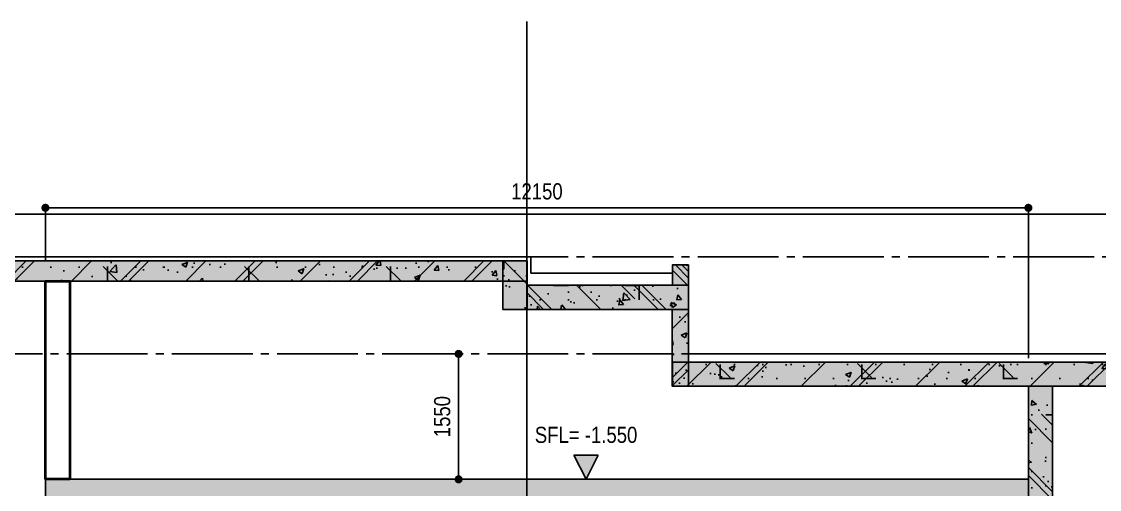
# Model space of a CAD drawing. Header units: millimetres. Extents: x -3021235 to -2791292, y 574414 to 656108.
# Drawn here: x -2862235 to -2848912, y 583230 to 589014 of the extents above; entities that cross this region are included whole.
import ezdxf
from ezdxf.enums import TextEntityAlignment as Align
from ezdxf.xclip import XClip

# ---------------------------------------------------------------- set-up
doc = ezdxf.new("R2010")
doc.units = ezdxf.units.MM
doc.header["$LTSCALE"] = 100
doc.header["$MEASUREMENT"] = 0
doc.linetypes.add('Grid level_tw b$0$Grid A-F$0$Center101', pattern=[13, 10, -1, 1, -1])
doc.linetypes.add('Grid Line 200$0$Center101', pattern=[13, 10, -1, 1, -1])
doc.layers.get('0').update_dxf_attribs({"lineweight": 9})
doc.layers.get('Defpoints').update_dxf_attribs({"color": 254, "lineweight": 0})
for name, color, linetype in [('Concrete Hatch', 218, 'Continuous'), ('Concrete Line', 6, 'Continuous'), ('Concrete Solid', 216, 'Continuous'), ('Dim 100', 14, 'Continuous'), ('Floor', 3, 'Continuous'), ('Grid level_tw b$0$Grid Line', 251, 'Grid level_tw b$0$Grid A-F$0$Center101'), ('Grid Line 200$0$Grid Line', 251, 'Grid Line 200$0$Center101'), ('Ky hieu Truc', 1, 'Continuous'), ('Level', 94, 'Continuous'), ('Net cat Betong', 6, 'Continuous')]:
    doc.layers.add(name, color=color, linetype=linetype)
doc.layers.add('Net cat Tuong', color=4, linetype='Continuous', lineweight=40)
doc.styles.add('Chi Tiet Ramp DD$0$VNI-HelveC', font='VHELVCN_0.TTF')
doc.styles.add('Grid Line 200$0$VNI-HelveCB', font='VHELVCB_0.TTF')
doc.styles.add('VNI-HelveC', font='VHELVCN_0.TTF')
doc.dimstyles.new('DIM 100', dxfattribs={"dimscale": 100, "dimtxt": 2, "dimasz": 1, "dimexe": 0, "dimexo": 1, "dimgap": 1, "dimtad": 1, "dimdec": 0, "dimzin": 12, "dimdsep": 46, "dimtxsty": 'Chi Tiet Ramp DD$0$VNI-HelveC', "dimblk": 'Chi Tiet Ramp DD$0$_Dot', "dimcen": 1, "dimclrd": 256, "dimclre": 256, "dimclrt": 3, "dimadec": 0, "dimazin": 0, "dimtfac": 1, "dimtdec": 0, "dimtix": 1, "dimtmove": 2, "dimatfit": 3, "dimldrblk": 'Chi Tiet Ramp DD$0$HTT Arrow 30', "dimfxl": 0, "dimtolj": 1, "dimtzin": 0, "dimarcsym": 0})

# ---------------------------------------------------------------- blocks, each defined once
blk = doc.blocks.new('Chi Tiet Ramp DD$0$_Dot')
at = {"color": 0, "linetype": 'ByBlock', "lineweight": -2}
blk.add_line((-0.5, 0), (-1, 0), dxfattribs=at)
at = {"color": 0, "linetype": 'ByBlock', "const_width": 0.5}
blk.add_lwpolyline([(-0.25, 0, 1), (0.25, 0, 1)], format="xyb", close=True, dxfattribs=at)
blk = doc.blocks.new('*D1121')
at = {"layer": 'Defpoints', "color": 0, "transparency": 16777216}
for p in [(-2849790.092857375, 586711.2187575174), (-2861940.092876211, 585954.8953674568), (-2849790.092857375, 584753.6565962564)]:
    blk.add_point(p, dxfattribs=at)
at = {"layer": 'Dim 100', "lineweight": -2, "transparency": 16777216}
for p, q in [((-2861940.092876211, 586054.8953674565), (-2861940.092876211, 586711.2187575174)), ((-2861840.092876211, 586711.2187575174), (-2849890.092857375, 586711.2187575174)), ((-2849790.092857375, 584853.6565962564), (-2849790.092857375, 586711.2187575174))]:
    blk.add_line(p, q, dxfattribs=at)
at = {"layer": 'Dim 100', "lineweight": -2, "transparency": 16777216, "xscale": 100, "yscale": 100, "zscale": 100, "rotation": 180}
blk.add_blockref('Chi Tiet Ramp DD$0$_Dot', (-2861940.092876211, 586711.2187575174), dxfattribs=at)
at = {"layer": 'Dim 100', "lineweight": -2, "transparency": 16777216, "xscale": 100, "yscale": 100, "zscale": 100}
blk.add_blockref('Chi Tiet Ramp DD$0$_Dot', (-2849790.092857375, 586711.2187575174), dxfattribs=at)
at = {"layer": 'Dim 100', "color": 3, "transparency": 16777216, "insert": (-2855865.092866793, 586913.3520908509), "char_height": 200, "attachment_point": 5, "style": 'Chi Tiet Ramp DD$0$VNI-HelveC'}
blk.add_mtext('\\A1;12150', dxfattribs=at)
blk = doc.blocks.new('Chi Tiet Ramp DD$0$HTT Arrow 30')
blk.add_hatch(color=256).paths.add_polyline_path([(-2.5, 0.3750000000000002), (-2.5, -0.3749999999999998), (0, 0)])
at = {"color": 0, "linetype": 'ByBlock', "lineweight": -2}
for p, q in [((0, 0), (-2.5, 0.3750000000000002)), ((-2.5, -0.3749999999999998), (-2.5, 0.3750000000000002)), ((0, 0), (-2.5, -0.3749999999999998))]:
    blk.add_line(p, q, dxfattribs=at)
blk = doc.blocks.new('Grid level_tw b')
at = {"layer": 'Grid level_tw b$0$Grid Line'}
for p, q in [((-48487.32671347362, 1200.000000000015), (127204.581540275, 1200.000000000004)), ((-48487.32671347355, 1.818989403545856e-11), (127204.581540275, 7.048583938740194e-12))]:
    blk.add_line(p, q, dxfattribs=at)
at = {"layer": 'Grid level_tw b$0$Grid Line', "color": 1}
for p, q in [((-48487.32671347355, 1.818989403545856e-11), (127204.581540275, 7.048583938740194e-12)), ((-48487.32671347362, 1.455191522836685e-11), (127204.581540275, 3.637978807091713e-12))]:
    blk.add_line(p, q, dxfattribs=at)
blk = doc.blocks.new('*D1126')
at = {"layer": 'Defpoints', "color": 0, "transparency": 16777216}
for p in [(-2857603.884096157, 584904.8953719866), (-2856832.864943498, 584904.8953719866), (-2857318.374514569, 583354.895371748)]:
    blk.add_point(p, dxfattribs=at)
at = {"layer": 'Dim 100', "lineweight": -2, "transparency": 16777216}
for p, q in [((-2857503.884096157, 584904.8953719866), (-2856832.864943498, 584904.8953719866)), ((-2856832.864943498, 583454.895371748), (-2856832.864943498, 584804.8953719866)), ((-2857218.374514569, 583354.895371748), (-2856832.864943498, 583354.895371748))]:
    blk.add_line(p, q, dxfattribs=at)
at = {"layer": 'Dim 100', "lineweight": -2, "transparency": 16777216, "xscale": 100, "yscale": 100, "zscale": 100}
for p, rotation in [((-2856832.864943498, 584904.8953719866), 90), ((-2856832.864943498, 583354.895371748), 270)]:
    blk.add_blockref('Chi Tiet Ramp DD$0$_Dot', p, dxfattribs=dict(at, rotation=rotation))
at = {"layer": 'Dim 100', "color": 3, "transparency": 16777216, "insert": (-2857034.998276832, 584129.8953718672), "char_height": 200, "attachment_point": 5, "rotation": 90.00000000000001, "style": 'Chi Tiet Ramp DD$0$VNI-HelveC'}
blk.add_mtext('\\A1;1550', dxfattribs=at)
blk = doc.blocks.new('*U1119')
at = {"layer": 'Concrete Hatch'}
h = blk.add_hatch(dxfattribs=at)
h.set_pattern_fill('CONCRETE', color=256, scale=100, style=0, pattern_type=2)
h.set_pattern_definition([(45, (-6300, -49.99999999999986), (-353.5533905932737, 353.5533905932738), []), (45, (-6300, 50.00000000000014), (-707.1067811865474, 707.1067811865476), []), (49.99999999999999, (-6300, -49.99999999999986), (717.2601826007534, -62.75213498259511), [75, -825]), (355, (-6300, -49.99999999999986), (-138.751333613, 752.1921337000118), [60, -660]), (100.4514, (-6240.22832, -55.22933999999986), (578.5093817140216, 689.4395420609536), [63.74019000000001, -701.142112]), (46.18420000000002, (-6300, 150.0000000000001), (1067.241048625644, -165.5190143290181), [112.5, -1237.499999999999]), (96.6356, (-6211.063255, 136.2066930000001), (934.6627055487033, 974.1178709004417), [95.610288, -1051.713]), (351.1842, (-6300, 150.0000000000001), (934.6619451336272, 974.1186009253246), [90, -990]), (21, (-6200, 100.0000000000001), (596.9070521184617, -402.6188906653388), [75, -825]), (326.0000000000001, (-6200, 100.0000000000001), (243.3153319215817, 725.150045046853), [60, -660]), (71.4514, (-6150.257767, 66.44839400000015), (840.22262858149, 322.5304967099524), [63.74019000000001, -701.142112]), (37.50000000000001, (-6300, -49.99999999999986), (12.15985531729067, 332.8938538313115), [0, -652, 0, -670, 0, -662.5]), (7.499999999999999, (-6300, -49.99999999999986), (263.0695374421486, 394.4117118823602), [0, -382, 0, -637, 0, -252.5]), (327.5, (-6523, -49.99999999999986), (533.8224361724091, -22.5548717343798), [0, -250, 0, -780, 0, -1035]), (317.5, (-6623, -49.99999999999986), (583.1861693423863, 100.1049823323176), [0, -325, 0, -518, 0, -735]), (0, (-5950, 300.0000000000001), (0, 1750), [175, -1575]), (0, (-5425, 650.0000000000001), (0, 1750), [175, -1575]), (0, (-5775, 1350), (0, 1750), [175, -700, 175, -700]), (90, (-5950, 300.0000000000001), (-1750, 1.071565949253934e-13), [175, -1575]), (90, (-5775, 1350), (-1750, 1.071565949253934e-13), [175, -1575]), (90, (-5250, 650.0000000000001), (-1750, 1.071565949253934e-13), [175, -1575]), (90, (-4900, 1175), (-1750, 1.071565949253934e-13), [175, -1575]), (135, (-5775, 300.0000000000001), (-1750.03271489421, 1.77635683940025e-13), [247.52, -2227.4]), (135, (-5600, 1350), (-1750.03271489421, 1.77635683940025e-13), [247.52, -2227.4]), (45, (-5425, 650.0000000000001), (1.77635683940025e-13, 1750.03271489421), [247.52, -494.97, 247.52, -1484.91]), (0, (-6650, -49.99999999999986), (175, 175), [-350, 0])])
h.paths.add_polyline_path([(-6300, 150), (-6300, -149.9999999999999), (50, -150), (50, 150)])
at = {"layer": 'Concrete Solid'}
blk.add_hatch(color=256, dxfattribs=at).paths.add_polyline_path([(-6300, 150), (-6300, -149.9999999999999), (50, -150), (50, 150)])
at = {"layer": 'Concrete Line'}
blk.add_lwpolyline([(-6300, 150), (-6300, -149.9999999999999), (50, -150), (50, 150)], close=True, dxfattribs=at)
blk = doc.blocks.new('*U573')
at = {"layer": 'Concrete Hatch'}
h = blk.add_hatch(dxfattribs=at)
h.set_pattern_fill('CONCRETE', color=256, scale=100, style=0, pattern_type=2)
h.set_pattern_definition([(45, (5550, -250.0000000000072), (-353.5533905932737, 353.5533905932738), []), (45, (5550, -150.0000000000072), (-707.1067811865474, 707.1067811865476), []), (49.99999999999999, (5550, -250.0000000000072), (717.2601826007534, -62.75213498259511), [75, -825]), (355, (5550, -250.0000000000072), (-138.751333613, 752.1921337000118), [60, -660]), (100.4514, (5609.77168, -255.2293400000071), (578.5093817140216, 689.4395420609536), [63.74019000000001, -701.142112]), (46.18420000000001, (5550, -50.00000000000716), (1067.241048625644, -165.5190143290181), [112.5, -1237.5]), (96.6356, (5638.936745000001, -63.79330700000719), (934.6627055487033, 974.1178709004417), [95.610288, -1051.713]), (351.1842, (5550, -50.00000000000716), (934.6619451336272, 974.1186009253246), [90, -990]), (21, (5650, -100.0000000000072), (596.9070521184617, -402.6188906653388), [75, -825]), (326.0000000000001, (5650, -100.0000000000072), (243.3153319215817, 725.150045046853), [60, -660]), (71.4514, (5699.742233000001, -133.5516060000072), (840.22262858149, 322.5304967099524), [63.74019000000001, -701.142112]), (37.50000000000001, (5550, -250.0000000000072), (12.15985531729067, 332.8938538313115), [0, -652, 0, -670, 0, -662.5]), (7.499999999999999, (5550, -250.0000000000072), (263.0695374421486, 394.4117118823602), [0, -382, 0, -637, 0, -252.5]), (327.5, (5327, -250.0000000000072), (533.8224361724091, -22.5548717343798), [0, -250, 0, -780, 0, -1035]), (317.5, (5227, -250.0000000000072), (583.1861693423863, 100.1049823323176), [0, -325, 0, -518, 0, -735]), (0, (5900, 99.99999999999284), (0, 1750), [175, -1575]), (0, (6425, 449.9999999999928), (0, 1750), [175, -1575]), (0, (6075, 1149.999999999993), (0, 1750), [175, -700, 175, -700]), (90, (5900, 99.99999999999284), (-1750, 1.071565949253934e-13), [175, -1575]), (90, (6075, 1149.999999999993), (-1750, 1.071565949253934e-13), [175, -1575]), (90, (6600, 449.9999999999928), (-1750, 1.071565949253934e-13), [175, -1575]), (90, (6950, 974.9999999999927), (-1750, 1.071565949253934e-13), [175, -1575]), (135, (6075, 99.99999999999284), (-1750.03271489421, 1.77635683940025e-13), [247.52, -2227.4]), (135, (6250, 1149.999999999993), (-1750.03271489421, 1.77635683940025e-13), [247.52, -2227.4]), (45, (6425, 449.9999999999928), (1.77635683940025e-13, 1750.03271489421), [247.52, -494.97, 247.52, -1484.91]), (0, (5200, -250.0000000000072), (175, 175), [-350, 0])])
h.paths.add_polyline_path([(-50, 50), (-50, -250.0000000000072), (5650, -250.0000000000073), (5650, 50)])
at = {"layer": 'Concrete Solid'}
blk.add_hatch(color=256, dxfattribs=at).paths.add_polyline_path([(-50, 50), (-50, -250.0000000000072), (5650, -250.0000000000073), (5650, 50)])
at = {"layer": 'Concrete Line'}
blk.add_lwpolyline([(-50, 50), (-50, -250.0000000000072), (5650, -250.0000000000073), (5650, 50)], close=True, dxfattribs=at)
blk = doc.blocks.new('*U420')
at = {"layer": 'Concrete Hatch'}
h = blk.add_hatch(dxfattribs=at)
h.set_pattern_fill('CONCRETE', color=256, scale=100, style=0, pattern_type=2)
h.set_pattern_definition([(45, (-50, 100.0000000000001), (-353.5533905932737, 353.5533905932738), []), (45, (-50, 200.0000000000001), (-707.1067811865474, 707.1067811865476), []), (49.99999999999999, (-50, 100.0000000000001), (717.2601826007534, -62.75213498259511), [75, -825]), (355, (-50, 100.0000000000001), (-138.751333613, 752.1921337000118), [60, -660]), (100.4514, (9.771680000000003, 94.7706600000001), (578.5093817140216, 689.4395420609536), [63.74019000000001, -701.142112]), (46.18420000000001, (-50, 300.0000000000001), (1067.241048625644, -165.5190143290181), [112.5, -1237.5]), (96.6356, (38.936745, 286.2066930000001), (934.6627055487033, 974.1178709004417), [95.610288, -1051.713]), (351.1842, (-50, 300.0000000000001), (934.6619451336272, 974.1186009253246), [90, -990]), (21, (50, 250.0000000000001), (596.9070521184617, -402.6188906653388), [75, -825]), (326.0000000000001, (50, 250.0000000000001), (243.3153319215817, 725.150045046853), [60, -660]), (71.4514, (99.742233, 216.4483940000001), (840.22262858149, 322.5304967099524), [63.74019000000001, -701.142112]), (37.50000000000001, (-50, 100.0000000000001), (12.15985531729067, 332.8938538313115), [0, -652, 0, -670, 0, -662.5]), (7.499999999999999, (-50, 100.0000000000001), (263.0695374421486, 394.4117118823602), [0, -382, 0, -637, 0, -252.5]), (327.5, (-273, 100.0000000000001), (533.8224361724091, -22.5548717343798), [0, -250, 0, -780, 0, -1035]), (317.5, (-373, 100.0000000000001), (583.1861693423863, 100.1049823323176), [0, -325, 0, -518, 0, -735]), (0, (300, 450.0000000000001), (0, 1750), [175, -1575]), (0, (825, 800.0000000000001), (0, 1750), [175, -1575]), (0, (475, 1500), (0, 1750), [175, -700, 175, -700]), (90, (300, 450.0000000000001), (-1750, 1.071565949253934e-13), [175, -1575]), (90, (475, 1500), (-1750, 1.071565949253934e-13), [175, -1575]), (90, (1000, 800.0000000000001), (-1750, 1.071565949253934e-13), [175, -1575]), (90, (1350, 1325), (-1750, 1.071565949253934e-13), [175, -1575]), (135, (475, 450.0000000000001), (-1750.03271489421, 1.77635683940025e-13), [247.52, -2227.4]), (135, (650, 1500), (-1750.03271489421, 1.77635683940025e-13), [247.52, -2227.4]), (45, (825, 800.0000000000001), (1.77635683940025e-13, 1750.03271489421), [247.52, -494.97, 247.52, -1484.91]), (0, (-400, 100.0000000000001), (175, 175), [-350, 0])])
h.paths.add_polyline_path([(-100, 200), (-100, -49.99999999999994), (100, -50.00000000000005), (100, 200)])
at = {"layer": 'Concrete Solid'}
blk.add_hatch(color=256, dxfattribs=at).paths.add_polyline_path([(-100, 200), (-100, -49.99999999999994), (100, -50.00000000000005), (100, 200)])
at = {"layer": 'Concrete Line'}
blk.add_lwpolyline([(-100, 200), (-100, -49.99999999999994), (100, -50.00000000000005), (100, 200)], close=True, dxfattribs=at)
blk = doc.blocks.new('*U422')
at = {"layer": 'Concrete Hatch'}
h = blk.add_hatch(dxfattribs=at)
h.set_pattern_fill('CONCRETE', color=256, scale=100, style=0, pattern_type=2)
h.set_pattern_definition([(45, (-1050, -149.9999999999999), (-353.5533905932737, 353.5533905932738), []), (45, (-1050, -49.99999999999986), (-707.1067811865474, 707.1067811865476), []), (49.99999999999999, (-1050, -149.9999999999999), (717.2601826007534, -62.75213498259511), [75, -825]), (355, (-1050, -149.9999999999999), (-138.751333613, 752.1921337000118), [60, -660]), (100.4514, (-990.2283199999999, -155.2293399999999), (578.5093817140216, 689.4395420609536), [63.74019000000001, -701.142112]), (46.18420000000001, (-1050, 50.00000000000016), (1067.241048625644, -165.5190143290181), [112.5, -1237.5]), (96.6356, (-961.063255, 36.20669300000013), (934.6627055487033, 974.1178709004417), [95.610288, -1051.713]), (351.1842, (-1050, 50.00000000000016), (934.6619451336272, 974.1186009253246), [90, -990]), (21, (-950, 1.4210854715202e-13), (596.9070521184617, -402.6188906653388), [75, -825]), (326.0000000000001, (-950, 1.4210854715202e-13), (243.3153319215817, 725.150045046853), [60, -660]), (71.4514, (-900.2577670000001, -33.55160599999986), (840.22262858149, 322.5304967099524), [63.74019000000001, -701.142112]), (37.50000000000001, (-1050, -149.9999999999999), (12.15985531729067, 332.8938538313115), [0, -652, 0, -670, 0, -662.5]), (7.499999999999999, (-1050, -149.9999999999999), (263.0695374421486, 394.4117118823602), [0, -382, 0, -637, 0, -252.5]), (327.5, (-1273, -149.9999999999999), (533.8224361724091, -22.5548717343798), [0, -250, 0, -780, 0, -1035]), (317.5, (-1373, -149.9999999999999), (583.1861693423863, 100.1049823323176), [0, -325, 0, -518, 0, -735]), (0, (-700, 200.0000000000002), (0, 1750), [175, -1575]), (0, (-175, 550.0000000000001), (0, 1750), [175, -1575]), (0, (-525, 1250), (0, 1750), [175, -700, 175, -700]), (90, (-700, 200.0000000000002), (-1750, 1.071565949253934e-13), [175, -1575]), (90, (-525, 1250), (-1750, 1.071565949253934e-13), [175, -1575]), (90, (0, 550.0000000000001), (-1750, 1.071565949253934e-13), [175, -1575]), (90, (350, 1075), (-1750, 1.071565949253934e-13), [175, -1575]), (135, (-525, 200.0000000000002), (-1750.03271489421, 1.77635683940025e-13), [247.52, -2227.4]), (135, (-350, 1250), (-1750.03271489421, 1.77635683940025e-13), [247.52, -2227.4]), (45, (-175, 550.0000000000001), (1.77635683940025e-13, 1750.03271489421), [247.52, -494.97, 247.52, -1484.91]), (0, (-1400, -149.9999999999999), (175, 175), [-350, 0])])
h.paths.add_polyline_path([(-1500, 100), (-1500, -199.9999999999999), (500, -200), (500, 100)])
at = {"layer": 'Concrete Solid'}
blk.add_hatch(color=256, dxfattribs=at).paths.add_polyline_path([(-1500, 100), (-1500, -199.9999999999999), (500, -200), (500, 100)])
at = {"layer": 'Concrete Line'}
blk.add_lwpolyline([(-1500, 100), (-1500, -199.9999999999999), (500, -200), (500, 100)], close=True, dxfattribs=at)
blk = doc.blocks.new('*U572')
at = {"layer": 'Concrete Hatch'}
h = blk.add_hatch(dxfattribs=at)
h.set_pattern_fill('CONCRETE', color=256, scale=100, style=0, pattern_type=2)
h.set_pattern_definition([(45, (-7450, -99.99999999999991), (-353.5533905932737, 353.5533905932738), []), (45, (-7450, 8.526512829121202e-14), (-707.1067811865474, 707.1067811865476), []), (49.99999999999999, (-7450, -99.99999999999991), (717.2601826007534, -62.75213498259511), [75, -825]), (355, (-7450, -99.99999999999991), (-138.751333613, 752.1921337000118), [60, -660]), (100.4514, (-7390.22832, -105.2293399999999), (578.5093817140216, 689.4395420609536), [63.74019000000001, -701.142112]), (46.18420000000001, (-7450, 100.0000000000001), (1067.241048625644, -165.5190143290181), [112.5, -1237.5]), (96.6356, (-7361.063254999999, 86.20669300000009), (934.6627055487033, 974.1178709004417), [95.610288, -1051.713]), (351.1842, (-7450, 100.0000000000001), (934.6619451336272, 974.1186009253246), [90, -990]), (21, (-7350, 50.00000000000009), (596.9070521184617, -402.6188906653388), [75, -825]), (326.0000000000001, (-7350, 50.00000000000009), (243.3153319215817, 725.150045046853), [60, -660]), (71.4514, (-7300.257766999999, 16.44839400000008), (840.22262858149, 322.5304967099524), [63.74019000000001, -701.142112]), (37.50000000000001, (-7450, -99.99999999999991), (12.15985531729067, 332.8938538313115), [0, -652, 0, -670, 0, -662.5]), (7.499999999999999, (-7450, -99.99999999999991), (263.0695374421486, 394.4117118823602), [0, -382, 0, -637, 0, -252.5]), (327.5, (-7673, -99.99999999999991), (533.8224361724091, -22.5548717343798), [0, -250, 0, -780, 0, -1035]), (317.5, (-7773, -99.99999999999991), (583.1861693423863, 100.1049823323176), [0, -325, 0, -518, 0, -735]), (0, (-7100, 250.0000000000001), (0, 1750), [175, -1575]), (0, (-6575, 600.0000000000001), (0, 1750), [175, -1575]), (0, (-6925, 1300), (0, 1750), [175, -700, 175, -700]), (90, (-7100, 250.0000000000001), (-1750, 1.071565949253934e-13), [175, -1575]), (90, (-6925, 1300), (-1750, 1.071565949253934e-13), [175, -1575]), (90, (-6400, 600.0000000000001), (-1750, 1.071565949253934e-13), [175, -1575]), (90, (-6050, 1125), (-1750, 1.071565949253934e-13), [175, -1575]), (135, (-6925, 250.0000000000001), (-1750.03271489421, 1.77635683940025e-13), [247.52, -2227.4]), (135, (-6750, 1300), (-1750.03271489421, 1.77635683940025e-13), [247.52, -2227.4]), (45, (-6575, 600.0000000000001), (1.77635683940025e-13, 1750.03271489421), [247.52, -494.97, 247.52, -1484.91]), (0, (-7800, -99.99999999999991), (175, 175), [-350, 0])])
h.paths.add_polyline_path([(-7450, 100), (-7450, -149.9999999999999), (50, -150), (50, 100)])
at = {"layer": 'Concrete Solid'}
blk.add_hatch(color=256, dxfattribs=at).paths.add_polyline_path([(-7450, 100), (-7450, -149.9999999999999), (50, -150), (50, 100)])
at = {"layer": 'Concrete Line'}
blk.add_lwpolyline([(-7450, 100), (-7450, -149.9999999999999), (50, -150), (50, 100)], close=True, dxfattribs=at)
blk = doc.blocks.new('*U421')
at = {"layer": 'Concrete Hatch'}
h = blk.add_hatch(dxfattribs=at)
h.set_pattern_fill('CONCRETE', color=256, scale=100, style=0, pattern_type=2)
h.set_pattern_definition([(45, (-250, 50.00000000000014), (-353.5533905932737, 353.5533905932738), []), (45, (-250, 150.0000000000001), (-707.1067811865474, 707.1067811865476), []), (49.99999999999999, (-250, 50.00000000000014), (717.2601826007534, -62.75213498259511), [75, -825]), (355, (-250, 50.00000000000014), (-138.751333613, 752.1921337000118), [60, -660]), (100.4514, (-190.2283200000002, 44.77066000000013), (578.5093817140216, 689.4395420609536), [63.74019000000001, -701.142112]), (46.18420000000001, (-250, 250.0000000000001), (1067.241048625644, -165.5190143290181), [112.5, -1237.5]), (96.6356, (-161.063255, 236.2066930000001), (934.6627055487033, 974.1178709004417), [95.610288, -1051.713]), (351.1842, (-250, 250.0000000000001), (934.6619451336272, 974.1186009253246), [90, -990]), (21, (-150, 200.0000000000001), (596.9070521184617, -402.6188906653388), [75, -825]), (326.0000000000001, (-150, 200.0000000000001), (243.3153319215817, 725.150045046853), [60, -660]), (71.4514, (-100.2577670000001, 166.4483940000001), (840.22262858149, 322.5304967099524), [63.74019000000001, -701.142112]), (37.50000000000001, (-250, 50.00000000000014), (12.15985531729067, 332.8938538313115), [0, -652, 0, -670, 0, -662.5]), (7.499999999999999, (-250, 50.00000000000014), (263.0695374421486, 394.4117118823602), [0, -382, 0, -637, 0, -252.5]), (327.5, (-473, 50.00000000000014), (533.8224361724091, -22.5548717343798), [0, -250, 0, -780, 0, -1035]), (317.5, (-573, 50.00000000000014), (583.1861693423863, 100.1049823323176), [0, -325, 0, -518, 0, -735]), (0, (100, 400.0000000000001), (0, 1750), [175, -1575]), (0, (625, 750.0000000000001), (0, 1750), [175, -1575]), (0, (275, 1450), (0, 1750), [175, -700, 175, -700]), (90, (100, 400.0000000000001), (-1750, 1.071565949253934e-13), [175, -1575]), (90, (275, 1450), (-1750, 1.071565949253934e-13), [175, -1575]), (90, (800, 750.0000000000001), (-1750, 1.071565949253934e-13), [175, -1575]), (90, (1150, 1275), (-1750, 1.071565949253934e-13), [175, -1575]), (135, (275, 400.0000000000001), (-1750.03271489421, 1.77635683940025e-13), [247.52, -2227.4]), (135, (450, 1450), (-1750.03271489421, 1.77635683940025e-13), [247.52, -2227.4]), (45, (625, 750.0000000000001), (1.77635683940025e-13, 1750.03271489421), [247.52, -494.97, 247.52, -1484.91]), (0, (-600, 50.00000000000014), (175, 175), [-350, 0])])
h.paths.add_polyline_path([(-250, 350), (-250, -249.9999999999999), (50, -250), (50, 350)])
at = {"layer": 'Concrete Solid'}
blk.add_hatch(color=256, dxfattribs=at).paths.add_polyline_path([(-250, 350), (-250, -249.9999999999999), (50, -250), (50, 350)])
at = {"layer": 'Concrete Line'}
blk.add_lwpolyline([(-250, 350), (-250, -249.9999999999999), (50, -250), (50, 350)], close=True, dxfattribs=at)
blk = doc.blocks.new('*U424')
at = {"layer": 'Concrete Hatch'}
h = blk.add_hatch(dxfattribs=at)
h.set_pattern_fill('CONCRETE', color=256, scale=100, style=0, pattern_type=2)
h.set_pattern_definition([(45, (50, 800.0000000000001), (-353.5533905932737, 353.5533905932738), []), (45, (50, 900.0000000000001), (-707.1067811865474, 707.1067811865476), []), (49.99999999999999, (50, 800.0000000000001), (717.2601826007534, -62.75213498259511), [75, -825]), (355, (50, 800.0000000000001), (-138.751333613, 752.1921337000118), [60, -660]), (100.4514, (109.77168, 794.7706600000001), (578.5093817140216, 689.4395420609536), [63.74019000000001, -701.142112]), (46.18420000000001, (50, 1000), (1067.241048625644, -165.5190143290181), [112.5, -1237.5]), (96.6356, (138.936745, 986.2066930000001), (934.6627055487033, 974.1178709004417), [95.610288, -1051.713]), (351.1842, (50, 1000), (934.6619451336272, 974.1186009253246), [90, -990]), (21, (150, 950.0000000000001), (596.9070521184617, -402.6188906653388), [75, -825]), (326.0000000000001, (150, 950.0000000000001), (243.3153319215817, 725.150045046853), [60, -660]), (71.4514, (199.742233, 916.4483940000001), (840.22262858149, 322.5304967099524), [63.74019000000001, -701.142112]), (37.50000000000001, (50, 800.0000000000001), (12.15985531729067, 332.8938538313115), [0, -652, 0, -670, 0, -662.5]), (7.499999999999999, (50, 800.0000000000001), (263.0695374421486, 394.4117118823602), [0, -382, 0, -637, 0, -252.5]), (327.5, (-173, 800.0000000000001), (533.8224361724091, -22.5548717343798), [0, -250, 0, -780, 0, -1035]), (317.5, (-273, 800.0000000000001), (583.1861693423863, 100.1049823323176), [0, -325, 0, -518, 0, -735]), (0, (400, 1150), (0, 1750), [175, -1575]), (0, (925, 1500), (0, 1750), [175, -1575]), (0, (575, 2200), (0, 1750), [175, -700, 175, -700]), (90, (400, 1150), (-1750, 1.071565949253934e-13), [175, -1575]), (90, (575, 2200), (-1750, 1.071565949253934e-13), [175, -1575]), (90, (1100, 1500), (-1750, 1.071565949253934e-13), [175, -1575]), (90, (1450, 2025), (-1750, 1.071565949253934e-13), [175, -1575]), (135, (575, 1150), (-1750.03271489421, 1.77635683940025e-13), [247.52, -2227.4]), (135, (750, 2200), (-1750.03271489421, 1.77635683940025e-13), [247.52, -2227.4]), (45, (925, 1500), (1.77635683940025e-13, 1750.03271489421), [247.52, -494.97, 247.52, -1484.91]), (0, (-300, 800.0000000000001), (175, 175), [-350, 0])])
h.paths.add_polyline_path([(-50, 900), (-50, -49.99999999999989), (150, -50), (150, 900)])
at = {"layer": 'Concrete Solid'}
blk.add_hatch(color=256, dxfattribs=at).paths.add_polyline_path([(-50, 900), (-50, -49.99999999999989), (150, -50), (150, 900)])
at = {"layer": 'Concrete Line'}
blk.add_lwpolyline([(-50, 900), (-50, -49.99999999999989), (150, -50), (150, 900)], close=True, dxfattribs=at)
blk = doc.blocks.new('Text ES3')
at = {"linetype": 'ByBlock', "lineweight": -2}
blk.add_hatch(color=0, dxfattribs=at).paths.add_polyline_path([(1.5, 3), (-1.5, 3), (0, -8.881784197001252e-16)])
at = {"color": 0, "linetype": 'ByBlock', "lineweight": -2}
for p, q in [((-1.5, 3), (1.5, 3)), ((-1.5, 3), (0, 0)), ((0, 0), (1.5, 3))]:
    blk.add_line(p, q, dxfattribs=at)
at = {"color": 0, "linetype": 'ByBlock', "lineweight": -2, "style": 'VNI-HelveC'}
for tag, p in [('TEXT1', (0, 12.5)), ('TEXT2', (0, 9)), ('TEXT3', (0, 5.5))]:
    blk.add_attdef(tag, text='', height=2, dxfattribs=at).set_placement(p, align=Align.MIDDLE_CENTER)
blk = doc.blocks.new('*U574')
at = {"layer": 'Grid Line 200$0$Grid Line'}
blk.add_line((0, 0), (0, 131), dxfattribs=at)
at = {"layer": 'Ky hieu Truc', "lineweight": -2}
blk.add_line((0, -3), (0, 0), dxfattribs=at)
blk.add_circle((-3.673940397442059e-16, -9), 6, dxfattribs=at)
at = {"layer": 'Ky hieu Truc', "color": 3, "lineweight": -2, "style": 'Grid Line 200$0$VNI-HelveCB'}
blk.add_attdef('GRID', text='', height=5, dxfattribs=at).set_placement((-3.673940397442059e-16, -9), align=Align.MIDDLE)

msp = doc.modelspace()

# ---------------------------------------------------------------- hatches: boundary and pattern name
at = {"layer": 'Concrete Hatch'}
h = msp.add_hatch(dxfattribs=at)
h.set_pattern_fill('BTCT', color=256, scale=50, angle=-90, pattern_type=2)
h.set_pattern_definition([(45, (-2866799.656472842, 521291.4210365181), (-88.38834764831844, 88.38834764831844), []), (45, (-2866799.656472842, 521346.4210365181), (-88.38834764831844, 88.38834764831844), []), (49.99999999999999, (-2866799.656472842, 521291.4210365181), (358.6300913003767, -31.37606749129758), [37.5, -412.5]), (355, (-2866799.656472842, 521291.4210365181), (-69.37566680649998, 376.0960668500059), [30, -330]), (100.4514, (-2866769.770632842, 521288.8063665181), (289.2546908570108, 344.7197710304768), [31.870095, -350.5710559999999]), (46.1842, (-2866799.656472842, 521391.4210365181), (533.6205243128222, -82.75950716450907), [56.24999999999996, -618.7499999999993]), (96.63559999999994, (-2866755.188100342, 521384.5243830181), (467.3313527743517, 487.0589354502208), [47.805144, -525.8565]), (351.1842000000001, (-2866799.656472842, 521391.4210365181), (467.3309725668137, 487.0593004626622), [45, -495]), (20.99999999999996, (-2866749.656472842, 521366.4210365181), (298.4535260592309, -201.3094453326694), [37.5, -412.5]), (326.0000000000001, (-2866749.656472842, 521366.4210365181), (121.6576659607909, 362.5750225234265), [30, -330]), (71.45140000000002, (-2866724.785356342, 521349.6452335181), (420.111314290745, 161.2652483549762), [31.87009499999998, -350.5710559999997]), (37.50000000000001, (-2866799.656472842, 521291.4210365181), (6.079927658645344, 166.4469269156558), [0, -326, 0, -335, 0, -331.25]), (7.499999999999976, (-2866799.656472842, 521291.4210365181), (131.5347687210743, 197.2058559411801), [0, -191, 0, -318.5, 0, -126.25]), (327.5, (-2866911.156472842, 521291.4210365181), (266.9112180862045, -11.27743586718989), [0, -124.9999999999999, 0, -389.9999999999998, 0, -517.4999999999995]), (317.5, (-2866961.156472842, 521291.4210365181), (291.5930846711931, 50.05249116615884), [0, -162.5, 0, -259, 0, -367.5]), (360, (-2866624.656472842, 521466.4210365181), (5.35782974626967e-14, 875), [87.5, -787.5]), (360, (-2866362.156472842, 521641.4210365181), (5.35782974626967e-14, 875), [87.5, -787.5]), (360, (-2866537.156472842, 521991.4210365181), (5.35782974626967e-14, 875), [87.5, -350, 87.5, -350]), (90, (-2866624.656472842, 521466.4210365181), (-875, 1.071565949253934e-13), [87.5, -787.5]), (90, (-2866537.156472842, 521991.4210365181), (-875, 1.071565949253934e-13), [87.5, -787.5]), (90, (-2866274.656472842, 521641.4210365181), (-875, 1.071565949253934e-13), [87.5, -787.5]), (90, (-2866099.656472842, 521903.9210365181), (-875, 1.071565949253934e-13), [87.5, -787.5]), (135, (-2866537.156472842, 521466.4210365181), (-875.016357447105, 1.423971410374712e-13), [123.76, -1113.7]), (135, (-2866449.656472842, 521991.4210365181), (-875.016357447105, 1.423971410374712e-13), [123.76, -1113.7]), (45, (-2866362.156472842, 521641.4210365181), (5.357929906745867e-14, 875.0163574471051), [123.76, -247.485, 123.76, -742.455]), (360, (-2866974.656472842, 521291.4210365181), (87.5, 87.5), [-175, 0])])
h.paths.add_polyline_path([(-2861940.092877376, 583354.8953720885), (-2861940.092880026, 578352.2465825807), (-2861940.092880261, 578154.8953719672), (-2849790.092859641, 578154.8953719672), (-2849790.092859641, 583354.8953664344)])
h.paths.add_polyline_path([(-2850090.092856352, 583104.8953671207), (-2850090.092857137, 578354.8953848612), (-2861640.092882767, 578354.8953848612), (-2861640.092882767, 583104.8953739939)], flags=16)

# ---------------------------------------------------------------- linework, layer by layer
at = {"layer": 'Concrete Line'}
msp.add_lwpolyline([(-2861940.092880264, 578152.2465823423), (-2861940.092880026, 578352.2465825807), (-2861940.092880026, 578352.2465825807), (-2861940.092877376, 583354.8953720885), (-2849790.092857412, 583354.8953664344), (-2849790.092866225, 578354.8953719866), (-2849790.092867894, 578354.8953719866)], dxfattribs=at)
at = {"layer": 'Floor'}
for points in [[(-2863490.092880187, 586104.8953719866), (-2855940.092859641, 586104.8953719866), (-2855940.092859641, 585904.8953719866), (-2854190.092859641, 585904.8953719866)], [(-2847530.703169816, 584904.8953719866), (-2853987.424770853, 584904.8953719866)]]:
    msp.add_lwpolyline(points, dxfattribs=at)
at = {"layer": 'Net cat Tuong'}
msp.add_lwpolyline([(-2861640.092882767, 583354.8953720762), (-2861940.104461208, 583354.8953720762), (-2861940.104461208, 585804.8953719866), (-2861640.092882767, 585804.8953719866)], close=True, dxfattribs=at)

# ---------------------------------------------------------------- block references
msp.add_blockref('*U572', (-2856040.092859641, 585954.8953719866))
at = {"xscale": -1}
for name, p in [('*U421', (-2856237.176935945, 585704.8953719866)), ('*U420', (-2854090.092859641, 585804.895197091)), ('*U422', (-2855490.092859641, 585654.895197091))]:
    msp.add_blockref(name, p, dxfattribs=at)
at = {"rotation": 270}
msp.add_blockref('*U1119', (-2849640.092859641, 578204.895372369), dxfattribs=at)
at = {"layer": 'Dim 100'}
ref = msp.add_blockref('Grid level_tw b', (-2815789.905228721, 584904.8953719866), dxfattribs=at)
XClip(ref).set_block_clipping_path([(-48754.29189209305, -7749.999999999978), (-27951.02103835449, 1728.315570317718)])
at = {"layer": 'Ky hieu Truc', "xscale": 100, "yscale": 100, "zscale": 100}
msp.add_blockref('*U574', (-2855990.092859804, 575913.5015922048), dxfattribs=at).add_auto_attribs({'GRID': 'M'})
at = {"layer": 'Level'}
ref = msp.add_blockref('Text ES3', (-2855256.813051838, 583354.8953704942), dxfattribs=dict(at, xscale=-100, yscale=100, zscale=99.99999999999999, rotation=359.9999999985955))
ref.add_attrib('TEXT3', 'SFL= -1.550', dxfattribs={"layer": '0', "color": 0, "linetype": 'ByBlock', "lineweight": -2, "height": 200, "style": 'VNI-HelveC'}).set_placement((-2855257.346387047, 583904.8953590501), align=Align.MIDDLE_CENTER)
at = {"layer": 'Net cat Betong'}
for name, p in [('*U424', (-2854143.007852959, 584554.8953719866)), ('*U573', (-2854140.092862034, 584754.8953719866))]:
    msp.add_blockref(name, p, dxfattribs=at)

# ---------------------------------------------------------------- dimensions: what is measured, and where the dimension line sits
at = {"layer": 'Dim 100'}
dim = msp.add_linear_dim(base=(-2849790.092857375, 586711.2187575174), p1=(-2861940.092876211, 585954.8953674566), p2=(-2849790.092857376, 584753.6565962564), dimstyle='DIM 100', dxfattribs=at)
dim.commit()
dim.dimension.update_dxf_attribs({"geometry": '*D1121', "text_midpoint": (-2855865.092866793, 586913.3520908509)})
dim = msp.add_linear_dim(base=(-2856832.864943498, 584904.8953719866), p1=(-2857318.374514569, 583354.895371748), p2=(-2857603.884096157, 584904.8953719866), angle=270, dimstyle='DIM 100', dxfattribs=at)
dim.commit()
dim.dimension.update_dxf_attribs({"geometry": '*D1126', "text_midpoint": (-2857034.998276832, 584129.8953718672)})

doc.saveas('drawing.dxf')
